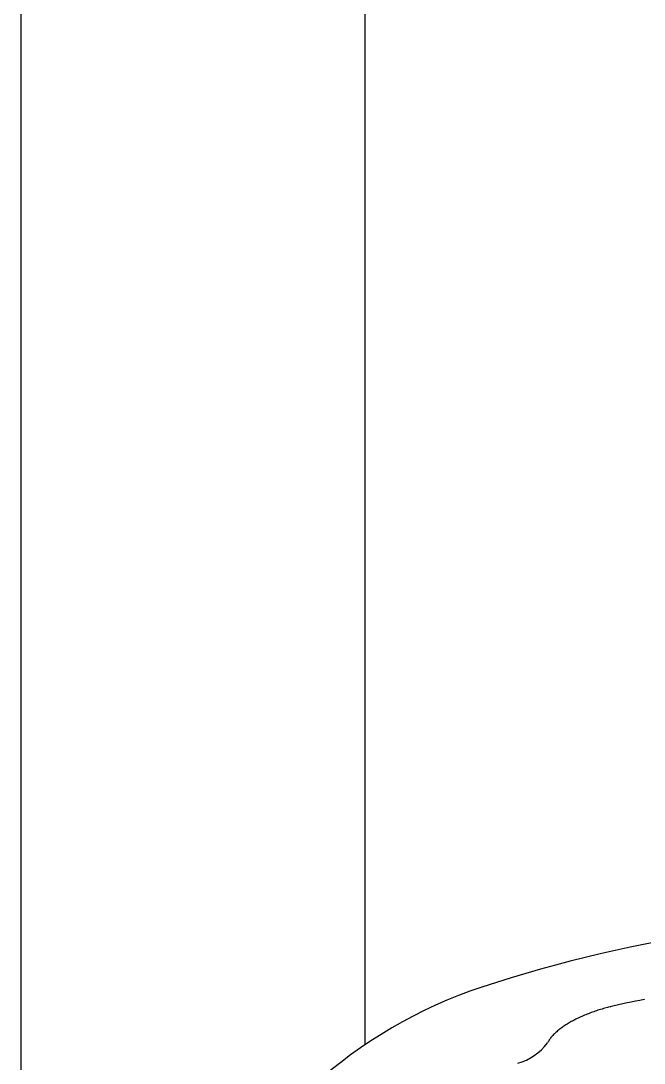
# Model space of a CAD drawing. Header units: millimetres. Extents: x 976 to 9349, y -1578 to 2211.
# Drawn here: x 2931.87 to 2935.85, y 986.74 to 993.4 of the extents above; entities that cross this region are included whole.
import ezdxf

# ---------------------------------------------------------------- set-up
doc = ezdxf.new("R2010")
doc.units = ezdxf.units.MM
doc.layers.add('Wbudowane', color=175, linetype='Continuous')

# ---------------------------------------------------------------- blocks, each defined once
blk = doc.blocks.new('Z$W@#21058')
for p, q in [((13.825, 159.1545), (13.825, 122.1386)), ((13.825, 159.1545), (13.825, 122.2446)), ((16.025, 142.9806), (16.025, 159.1545))]:
    blk.add_line(p, q)
for centre, radius, start, end in [((19.6233, 134.6477), 9.1561, 88.51928, 108.16245), ((17.728, 140.4651), 3.0378, 108.39735, 155.90704), ((18.4699, 139.6212), 3.707, 100.30974, 103.75666), ((16.9056, 143.2041), 0.3541, 285.32068, 323.13071)]:
    blk.add_arc(centre, radius, start, end)
blk.add_ellipse((17.81, 143.2486), major_axis=(0.0036, -0.0197), ratio=0.083178, start_param=3.141552, end_param=3.516108)
blk.add_open_spline([(17.5883, 143.2218), (17.5761, 143.2188), (17.5548, 143.2132), (17.5188, 143.2027), (17.4844, 143.1912), (17.45, 143.1785), (17.4172, 143.165), (17.3854, 143.1507), (17.3553, 143.1356), (17.3268, 143.1197), (17.3001, 143.1032), (17.2754, 143.0859), (17.2529, 143.0682), (17.2325, 143.0495), (17.215, 143.0307), (17.2, 143.0107), (17.1926, 142.9987), (17.1889, 142.9916)], degree=3, knots=[0, 0, 0, 0, 0.062324, 0.129667, 0.197172, 0.26451, 0.33183, 0.398944, 0.465996, 0.533316, 0.600639, 0.668001, 0.735777, 0.803419, 0.870953, 0.93803, 1, 1, 1, 1])
blk.add_rational_spline([(17.5883, 143.2218), (17.5883, 143.2218), (17.5886, 143.2205)], [1, 0.932533611091, 1], degree=2)

msp = doc.modelspace()

# ---------------------------------------------------------------- block references
at = {"layer": 'Wbudowane'}
msp.add_blockref('Z$W@#21058', (2918.0473, 843.881), dxfattribs=at)

doc.saveas('drawing.dxf')
